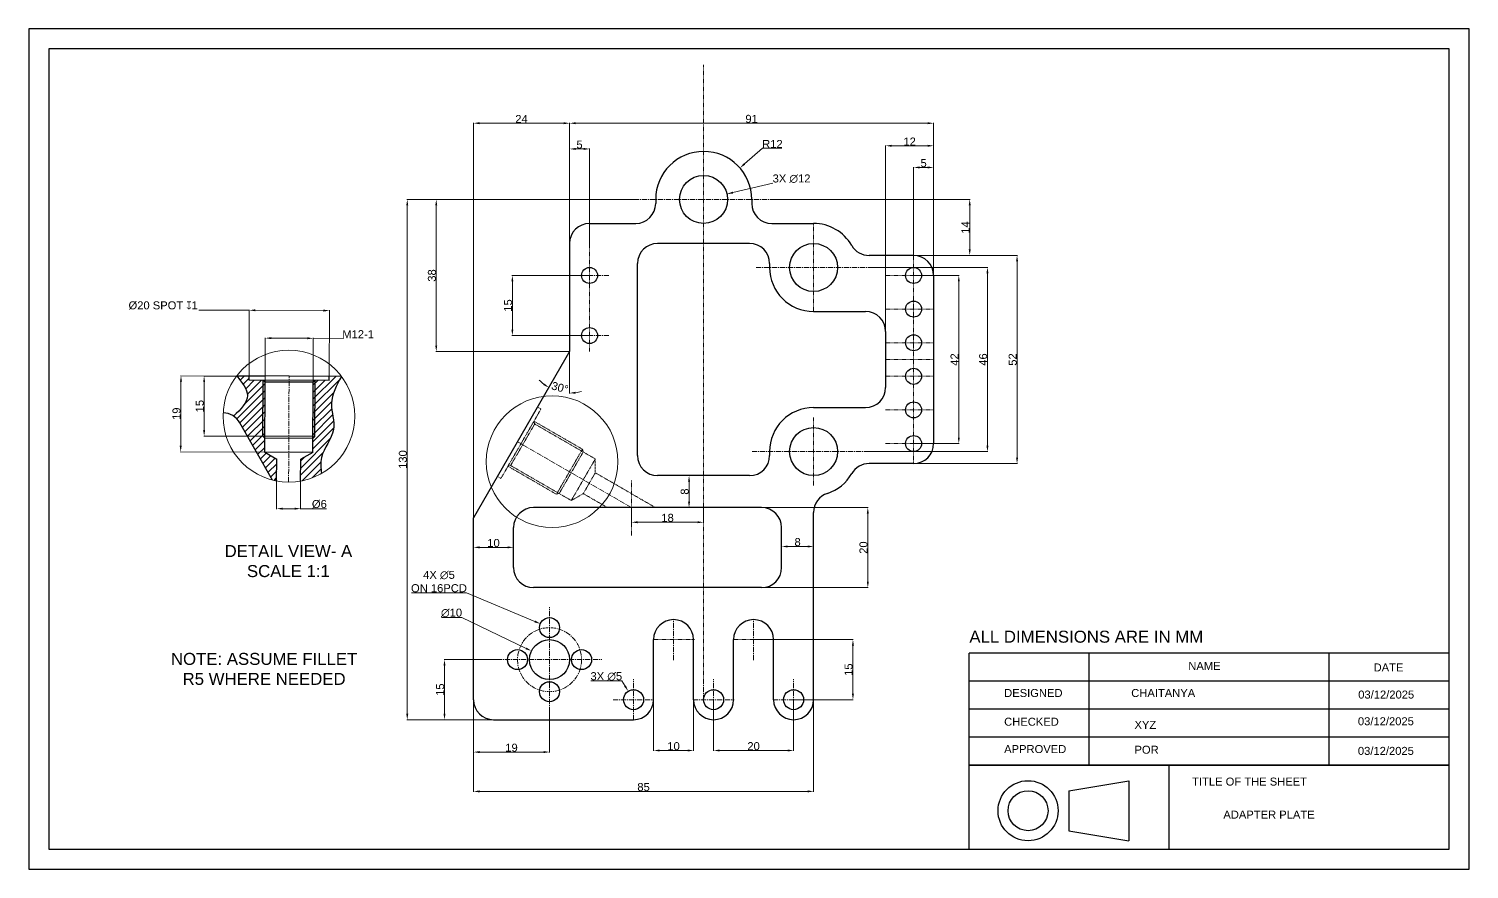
# Model space of a CAD drawing. Header units: millimetres. Extents: x -111 to 249, y -37 to 173.
import ezdxf

# ---------------------------------------------------------------- set-up
doc = ezdxf.new("R2010")
doc.units = ezdxf.units.MM
doc.header["$MEASUREMENT"] = 0
doc.linetypes.add('CENTER', pattern=[2, 1.25, -0.25, 0.25, -0.25])
doc.linetypes.add('HIDDEN', pattern=[0.375, 0.25, -0.125])
for name, color, linetype, lineweight in [('centerline', 1, 'CENTER', 15), ('detailed view', 6, 'Continuous', 15), ('dimension line', 3, 'Continuous', 15), ('hidden line', 4, 'HIDDEN', 15)]:
    doc.layers.add(name, color=color, linetype=linetype, lineweight=lineweight)
doc.layers.add('TEXT', color=254, linetype='Continuous')
doc.styles.get("Standard").update_dxf_attribs({"font": 'arial.ttf'})
doc.dimstyles.new('AM_ANSI$0', dxfattribs={"dimtxt": 2, "dimasz": 1.5, "dimexe": 0.1, "dimexo": 0.05, "dimgap": 0.06, "dimtad": 1, "dimtoh": 1, "dimdec": 3, "dimzin": 9, "dimdsep": 46, "dimtxsty": 'Standard', "dimcen": 0, "dimclrd": 256, "dimclre": 256, "dimclrt": 256, "dimadec": 0, "dimazin": 2, "dimtp": 0.1, "dimtm": 0.1, "dimtfac": 0.71, "dimtdec": 3, "dimtofl": 0, "dimtmove": 0, "dimatfit": 3, "dimfxl": 1, "dimtolj": 1, "dimtzin": 7, "dimlwd": -1, "dimlwe": -1, "dimarcsym": 1})
doc.dimstyles.new('AM_ANSI$2', dxfattribs={"dimtxt": 2, "dimasz": 1.5, "dimexe": 0.1, "dimexo": 0.05, "dimgap": 0.06, "dimtad": 1, "dimtoh": 1, "dimdec": 3, "dimzin": 9, "dimdsep": 46, "dimtxsty": 'Standard', "dimcen": 0, "dimclrd": 256, "dimclre": 256, "dimclrt": 256, "dimadec": 0, "dimazin": 2, "dimtp": 0.1, "dimtm": 0.1, "dimtfac": 0.71, "dimtdec": 3, "dimtofl": 0, "dimtmove": 0, "dimatfit": 3, "dimfxl": 1, "dimtolj": 1, "dimtzin": 7, "dimlwd": -1, "dimlwe": -1, "dimarcsym": 1})
doc.dimstyles.new('AM_ANSI$3', dxfattribs={"dimtxt": 2, "dimasz": 1.5, "dimexe": 0.1, "dimexo": 0.05, "dimgap": 0.06, "dimtad": 1, "dimtoh": 1, "dimdec": 3, "dimzin": 9, "dimdsep": 46, "dimtxsty": 'Standard', "dimcen": 0, "dimclrd": 256, "dimclre": 256, "dimclrt": 256, "dimadec": 0, "dimazin": 2, "dimtp": 0.1, "dimtm": 0.1, "dimtfac": 0.71, "dimtdec": 3, "dimtofl": 0, "dimtmove": 0, "dimatfit": 0, "dimfxl": 1, "dimtolj": 1, "dimtzin": 7, "dimlwd": -1, "dimlwe": -1, "dimarcsym": 1})
doc.dimstyles.new('AM_ANSI$4', dxfattribs={"dimtxt": 2, "dimasz": 1.5, "dimexe": 0.1, "dimexo": 0.05, "dimgap": 0.06, "dimtad": 1, "dimtoh": 1, "dimdec": 3, "dimzin": 9, "dimdsep": 46, "dimtxsty": 'Standard', "dimcen": 0, "dimclrd": 256, "dimclre": 256, "dimclrt": 256, "dimadec": 0, "dimazin": 2, "dimtp": 0.1, "dimtm": 0.1, "dimtfac": 0.71, "dimtdec": 3, "dimtofl": 0, "dimtmove": 0, "dimatfit": 0, "dimfxl": 1, "dimtolj": 1, "dimtzin": 7, "dimlwd": -1, "dimlwe": -1, "dimarcsym": 1})

# ---------------------------------------------------------------- blocks, each defined once
blk = doc.blocks.new('*D5')
at = {"layer": 'Defpoints', "color": 0, "transparency": 16777216}
for p in [(0, 5), (85, 5), (85, -17.92)]:
    blk.add_point(p, dxfattribs=at)
at = {"layer": 'dimension line', "transparency": 16777216}
for p, q in [((0, 4.95), (0, -18.02)), ((85, 4.95), (85, -18.02)), ((1.5, -17.92), (83.5, -17.92))]:
    blk.add_line(p, q, dxfattribs=at)
for points in [[(1.5, -17.67), (1.5, -18.17), (0, -17.92)], [(83.5, -17.67), (83.5, -18.17), (85, -17.92)]]:
    blk.add_solid(points, dxfattribs=at)
at = {"layer": 'dimension line', "transparency": 16777216, "insert": (42.5, -16.84), "char_height": 2, "attachment_point": 5}
blk.add_mtext('\\A1;85', dxfattribs=at)
blk = doc.blocks.new('*D6')
at = {"layer": 'Defpoints', "color": 0, "transparency": 16777216}
for p in [(60, 5), (80, 5), (80, -7.7)]:
    blk.add_point(p, dxfattribs=at)
at = {"layer": 'dimension line', "transparency": 16777216}
for p, q in [((60, 4.95), (60, -7.8)), ((80, 4.95), (80, -7.8)), ((61.5, -7.7), (78.5, -7.7))]:
    blk.add_line(p, q, dxfattribs=at)
for points in [[(61.5, -7.45), (61.5, -7.95), (60, -7.7)], [(78.5, -7.45), (78.5, -7.95), (80, -7.7)]]:
    blk.add_solid(points, dxfattribs=at)
at = {"layer": 'dimension line', "transparency": 16777216, "insert": (70, -6.62), "char_height": 2, "attachment_point": 5}
blk.add_mtext('\\A1;20', dxfattribs=at)
blk = doc.blocks.new('*D7')
at = {"layer": 'Defpoints', "color": 0, "transparency": 16777216}
for p in [(45, 5), (55, 5), (55, -7.7)]:
    blk.add_point(p, dxfattribs=at)
at = {"layer": 'dimension line', "transparency": 16777216}
for p, q in [((45, 4.95), (45, -7.8)), ((55, 4.95), (55, -7.8)), ((46.5, -7.7), (53.5, -7.7))]:
    blk.add_line(p, q, dxfattribs=at)
for points in [[(46.5, -7.45), (46.5, -7.95), (45, -7.7)], [(53.5, -7.45), (53.5, -7.95), (55, -7.7)]]:
    blk.add_solid(points, dxfattribs=at)
at = {"layer": 'dimension line', "transparency": 16777216, "insert": (50, -6.62), "char_height": 2, "attachment_point": 5}
blk.add_mtext('\\A1;10', dxfattribs=at)
blk = doc.blocks.new('*D8')
at = {"layer": 'Defpoints', "color": 0, "transparency": 16777216}
for p in [(-16.56, 130), (40.17, 130), (5, 0)]:
    blk.add_point(p, dxfattribs=at)
at = {"layer": 'dimension line', "transparency": 16777216}
for p, q in [((40.12, 130), (-16.66, 130)), ((-16.56, 1.5), (-16.56, 128.5)), ((4.95, 0), (-16.66, 0))]:
    blk.add_line(p, q, dxfattribs=at)
for points in [[(-16.81, 128.5), (-16.31, 128.5), (-16.56, 130)], [(-16.81, 1.5), (-16.31, 1.5), (-16.56, 0)]]:
    blk.add_solid(points, dxfattribs=at)
at = {"layer": 'dimension line', "transparency": 16777216, "insert": (-17.65, 65), "char_height": 2, "attachment_point": 5, "rotation": 90}
blk.add_mtext('\\A1;130', dxfattribs=at)
blk = doc.blocks.new('*D9')
at = {"layer": 'Defpoints', "color": 0, "transparency": 16777216}
for p in [(29, 111), (9.71, 96), (29, 96)]:
    blk.add_point(p, dxfattribs=at)
at = {"layer": 'dimension line', "transparency": 16777216}
for p, q in [((28.95, 111), (9.61, 111)), ((9.71, 109.5), (9.71, 97.5)), ((28.95, 96), (9.61, 96))]:
    blk.add_line(p, q, dxfattribs=at)
for points in [[(9.46, 109.5), (9.96, 109.5), (9.71, 111)], [(9.46, 97.5), (9.96, 97.5), (9.71, 96)]]:
    blk.add_solid(points, dxfattribs=at)
at = {"layer": 'dimension line', "transparency": 16777216, "insert": (8.63, 103.5), "char_height": 2, "attachment_point": 5, "rotation": 90}
blk.add_mtext('\\A1;15', dxfattribs=at)
blk = doc.blocks.new('*D10')
at = {"layer": 'Defpoints', "color": 0, "transparency": 16777216}
for p in [(29, 142.62), (24, 119), (29, 119)]:
    blk.add_point(p, dxfattribs=at)
at = {"layer": 'dimension line', "transparency": 16777216}
for p, q in [((24, 119.05), (24, 142.72)), ((25.5, 142.62), (27.5, 142.62)), ((29, 119.05), (29, 142.72))]:
    blk.add_line(p, q, dxfattribs=at)
for points in [[(25.5, 142.87), (25.5, 142.37), (24, 142.62)], [(27.5, 142.87), (27.5, 142.37), (29, 142.62)]]:
    blk.add_solid(points, dxfattribs=at)
at = {"layer": 'dimension line', "transparency": 16777216, "insert": (26.5, 143.7), "char_height": 2, "attachment_point": 5}
blk.add_mtext('\\A1;5', dxfattribs=at)
blk = doc.blocks.new('*D11')
at = {"layer": 'Defpoints', "color": 0, "transparency": 16777216}
for p in [(115, 149.05), (24, 119), (115, 111)]:
    blk.add_point(p, dxfattribs=at)
at = {"layer": 'dimension line', "transparency": 16777216}
for p, q in [((24, 119.05), (24, 149.15)), ((25.5, 149.05), (113.5, 149.05)), ((115, 111.05), (115, 149.15))]:
    blk.add_line(p, q, dxfattribs=at)
for points in [[(25.5, 149.3), (25.5, 148.8), (24, 149.05)], [(113.5, 149.3), (113.5, 148.8), (115, 149.05)]]:
    blk.add_solid(points, dxfattribs=at)
at = {"layer": 'dimension line', "transparency": 16777216, "insert": (69.5, 150.13), "char_height": 2, "attachment_point": 5}
blk.add_mtext('\\A1;91', dxfattribs=at)
blk = doc.blocks.new('*D12')
at = {"layer": 'Defpoints', "color": 0, "transparency": 16777216}
for p in [(110, 138), (110, 115.03), (115, 111)]:
    blk.add_point(p, dxfattribs=at)
at = {"layer": 'dimension line', "transparency": 16777216}
for p, q in [((110, 115.08), (110, 138.1)), ((113.5, 138), (111.5, 138)), ((115, 111.05), (115, 138.1))]:
    blk.add_line(p, q, dxfattribs=at)
for points in [[(111.5, 138.25), (111.5, 137.75), (110, 138)], [(113.5, 138.25), (113.5, 137.75), (115, 138)]]:
    blk.add_solid(points, dxfattribs=at)
at = {"layer": 'dimension line', "transparency": 16777216, "insert": (112.5, 139.07), "char_height": 2, "attachment_point": 5}
blk.add_mtext('\\A1;5', dxfattribs=at)
blk = doc.blocks.new('*D13')
at = {"layer": 'Defpoints', "color": 0, "transparency": 16777216}
for p in [(103, 143.41), (115, 111), (103, 97)]:
    blk.add_point(p, dxfattribs=at)
at = {"layer": 'dimension line', "transparency": 16777216}
for p, q in [((103, 97.05), (103, 143.51)), ((113.5, 143.41), (104.5, 143.41)), ((115, 111.05), (115, 143.51))]:
    blk.add_line(p, q, dxfattribs=at)
for points in [[(104.5, 143.66), (104.5, 143.16), (103, 143.41)], [(113.5, 143.66), (113.5, 143.16), (115, 143.41)]]:
    blk.add_solid(points, dxfattribs=at)
at = {"layer": 'dimension line', "transparency": 16777216, "insert": (109, 144.47), "char_height": 2, "attachment_point": 5}
blk.add_mtext('\\A1;12', dxfattribs=at)
blk = doc.blocks.new('*D14')
at = {"layer": 'Defpoints', "color": 0, "transparency": 16777216}
for p in [(74.89, 130), (110, 116), (124.02, 116)]:
    blk.add_point(p, dxfattribs=at)
at = {"layer": 'dimension line', "transparency": 16777216}
for p, q in [((74.94, 130), (124.12, 130)), ((124.02, 128.5), (124.02, 117.5)), ((110.05, 116), (124.12, 116))]:
    blk.add_line(p, q, dxfattribs=at)
for points in [[(123.77, 128.5), (124.27, 128.5), (124.02, 130)], [(123.77, 117.5), (124.27, 117.5), (124.02, 116)]]:
    blk.add_solid(points, dxfattribs=at)
at = {"layer": 'dimension line', "transparency": 16777216, "insert": (122.95, 123), "char_height": 2, "attachment_point": 5, "rotation": 90}
blk.add_mtext('\\A1;14', dxfattribs=at)
blk = doc.blocks.new('*D15')
at = {"layer": 'Defpoints', "color": 0, "transparency": 16777216}
for p in [(110, 111), (110, 69), (121.29, 69)]:
    blk.add_point(p, dxfattribs=at)
at = {"layer": 'dimension line', "transparency": 16777216}
for p, q in [((110.05, 111), (121.39, 111)), ((121.29, 109.5), (121.29, 70.5)), ((110.05, 69), (121.39, 69))]:
    blk.add_line(p, q, dxfattribs=at)
for points in [[(121.04, 109.5), (121.54, 109.5), (121.29, 111)], [(121.04, 70.5), (121.54, 70.5), (121.29, 69)]]:
    blk.add_solid(points, dxfattribs=at)
at = {"layer": 'dimension line', "transparency": 16777216, "insert": (120.22, 90), "char_height": 2, "attachment_point": 5, "rotation": 90}
blk.add_mtext('\\A1;42', dxfattribs=at)
blk = doc.blocks.new('*D16')
at = {"layer": 'Defpoints', "color": 0, "transparency": 16777216}
for p in [(99.38, 113), (98.41, 67), (128.45, 67)]:
    blk.add_point(p, dxfattribs=at)
at = {"layer": 'dimension line', "transparency": 16777216}
for p, q in [((99.43, 113), (128.55, 113)), ((128.45, 111.5), (128.45, 68.5)), ((98.46, 67), (128.55, 67))]:
    blk.add_line(p, q, dxfattribs=at)
for points in [[(128.2, 111.5), (128.7, 111.5), (128.45, 113)], [(128.2, 68.5), (128.7, 68.5), (128.45, 67)]]:
    blk.add_solid(points, dxfattribs=at)
at = {"layer": 'dimension line', "transparency": 16777216, "insert": (127.37, 90), "char_height": 2, "attachment_point": 5, "rotation": 90}
blk.add_mtext('\\A1;46', dxfattribs=at)
blk = doc.blocks.new('*D17')
at = {"layer": 'Defpoints', "color": 0, "transparency": 16777216}
for p in [(110, 116), (110, 64), (135.85, 64)]:
    blk.add_point(p, dxfattribs=at)
at = {"layer": 'dimension line', "transparency": 16777216}
for p, q in [((110.05, 116), (135.95, 116)), ((135.85, 114.5), (135.85, 65.5)), ((110.05, 64), (135.95, 64))]:
    blk.add_line(p, q, dxfattribs=at)
for points in [[(135.6, 114.5), (136.1, 114.5), (135.85, 116)], [(135.6, 65.5), (136.1, 65.5), (135.85, 64)]]:
    blk.add_solid(points, dxfattribs=at)
at = {"layer": 'dimension line', "transparency": 16777216, "insert": (134.77, 90), "char_height": 2, "attachment_point": 5, "rotation": 90}
blk.add_mtext('\\A1;52', dxfattribs=at)
blk = doc.blocks.new('*D18')
at = {"layer": 'Defpoints', "color": 0, "transparency": 16777216}
for p in [(0, 5), (19, 1.92), (19, -8.09)]:
    blk.add_point(p, dxfattribs=at)
at = {"layer": 'dimension line', "transparency": 16777216}
for p, q in [((0, 4.95), (0, -8.19)), ((19, 1.87), (19, -8.19)), ((1.5, -8.09), (17.5, -8.09))]:
    blk.add_line(p, q, dxfattribs=at)
for points in [[(1.5, -7.84), (1.5, -8.34), (0, -8.09)], [(17.5, -7.84), (17.5, -8.34), (19, -8.09)]]:
    blk.add_solid(points, dxfattribs=at)
at = {"layer": 'dimension line', "transparency": 16777216, "insert": (9.5, -7.01), "char_height": 2, "attachment_point": 5}
blk.add_mtext('\\A1;19', dxfattribs=at)
blk = doc.blocks.new('*D19')
at = {"layer": 'Defpoints', "color": 0, "transparency": 16777216}
for p in [(-7.25, 15), (5.92, 15), (5, 0)]:
    blk.add_point(p, dxfattribs=at)
at = {"layer": 'dimension line', "transparency": 16777216}
for p, q in [((5.87, 15), (-7.35, 15)), ((-7.25, 1.5), (-7.25, 13.5)), ((4.95, 0), (-7.35, 0))]:
    blk.add_line(p, q, dxfattribs=at)
for points in [[(-7.5, 13.5), (-7, 13.5), (-7.25, 15)], [(-7.5, 1.5), (-7, 1.5), (-7.25, 0)]]:
    blk.add_solid(points, dxfattribs=at)
at = {"layer": 'dimension line', "transparency": 16777216, "insert": (-8.33, 7.5), "char_height": 2, "attachment_point": 5, "rotation": 90}
blk.add_mtext('\\A1;15', dxfattribs=at)
blk = doc.blocks.new('*D20')
at = {"layer": 'Defpoints', "color": 0, "transparency": 16777216}
for p in [(0, 43.06), (0, 43), (10, 43)]:
    blk.add_point(p, dxfattribs=at)
at = {"layer": 'dimension line', "transparency": 16777216}
for p, q in [((0, 43.05), (0, 43.16)), ((8.5, 43.06), (1.5, 43.06)), ((10, 43.05), (10, 43.16))]:
    blk.add_line(p, q, dxfattribs=at)
for points in [[(1.5, 43.31), (1.5, 42.81), (0, 43.06)], [(8.5, 43.31), (8.5, 42.81), (10, 43.06)]]:
    blk.add_solid(points, dxfattribs=at)
at = {"layer": 'dimension line', "transparency": 16777216, "insert": (5, 44.14), "char_height": 2, "attachment_point": 5}
blk.add_mtext('\\A1;10', dxfattribs=at)
blk = doc.blocks.new('*D21')
at = {"layer": 'Defpoints', "color": 0, "transparency": 16777216}
for p in [(85, 43.28), (77, 43), (85, 43)]:
    blk.add_point(p, dxfattribs=at)
at = {"layer": 'dimension line', "transparency": 16777216}
for p, q in [((77, 43.05), (77, 43.38)), ((78.5, 43.28), (83.5, 43.28)), ((85, 43.05), (85, 43.38))]:
    blk.add_line(p, q, dxfattribs=at)
for points in [[(78.5, 43.53), (78.5, 43.03), (77, 43.28)], [(83.5, 43.53), (83.5, 43.03), (85, 43.28)]]:
    blk.add_solid(points, dxfattribs=at)
at = {"layer": 'dimension line', "transparency": 16777216, "insert": (81, 44.37), "char_height": 2, "attachment_point": 5}
blk.add_mtext('\\A1;8', dxfattribs=at)
blk = doc.blocks.new('*D22')
at = {"layer": 'Defpoints', "color": 0, "transparency": 16777216}
for p in [(54.37, 61), (53.87, 53), (54.37, 53)]:
    blk.add_point(p, dxfattribs=at)
at = {"layer": 'dimension line', "transparency": 16777216}
for p, q in [((54.32, 61), (53.77, 61)), ((53.87, 59.5), (53.87, 54.5)), ((54.32, 53), (53.77, 53))]:
    blk.add_line(p, q, dxfattribs=at)
for points in [[(53.62, 59.5), (54.12, 59.5), (53.87, 61)], [(53.62, 54.5), (54.12, 54.5), (53.87, 53)]]:
    blk.add_solid(points, dxfattribs=at)
at = {"layer": 'dimension line', "transparency": 16777216, "insert": (52.79, 57), "char_height": 2, "attachment_point": 5, "rotation": 90}
blk.add_mtext('\\A1;8', dxfattribs=at)
blk = doc.blocks.new('*D23')
at = {"layer": 'Defpoints', "color": 0, "transparency": 16777216}
for p in [(39.5, 53), (57.5, 53), (57.5, 49.34)]:
    blk.add_point(p, dxfattribs=at)
at = {"layer": 'dimension line', "transparency": 16777216}
for p, q in [((39.5, 52.95), (39.5, 49.24)), ((57.5, 52.95), (57.5, 49.24)), ((41, 49.34), (56, 49.34))]:
    blk.add_line(p, q, dxfattribs=at)
for points in [[(41, 49.59), (41, 49.09), (39.5, 49.34)], [(56, 49.59), (56, 49.09), (57.5, 49.34)]]:
    blk.add_solid(points, dxfattribs=at)
at = {"layer": 'dimension line', "transparency": 16777216, "insert": (48.5, 50.43), "char_height": 2, "attachment_point": 5}
blk.add_mtext('\\A1;18', dxfattribs=at)
blk = doc.blocks.new('*D24')
at = {"layer": 'Defpoints', "color": 0, "transparency": 16777216}
for p in [(-36.03, 102.23), (-56.1, 85.87), (-36.1, 85.79)]:
    blk.add_point(p, dxfattribs=at)
at = {"layer": 'dimension line', "transparency": 16777216}
for p, q in [((-56.03, 102.31), (-68.64, 102.36)), ((-56.1, 85.92), (-56.03, 102.41)), ((-37.53, 102.23), (-54.53, 102.31)), ((-36.1, 85.84), (-36.03, 102.33))]:
    blk.add_line(p, q, dxfattribs=at)
for points in [[(-54.53, 102.56), (-54.53, 102.06), (-56.03, 102.31)], [(-37.53, 102.48), (-37.53, 101.98), (-36.03, 102.23)]]:
    blk.add_solid(points, dxfattribs=at)
at = {"layer": 'dimension line', "transparency": 16777216, "insert": (-77.57, 103.5), "char_height": 2, "attachment_point": 5}
blk.add_mtext('\\A1;%%C20 SPOT {\\Famgdt|c0;x}1', dxfattribs=at)
blk = doc.blocks.new('*D25')
at = {"layer": 'Defpoints', "color": 0, "transparency": 16777216}
for p in [(-49.21, 59.66), (-43.21, 59.64), (-43.21, 52.73)]:
    blk.add_point(p, dxfattribs=at)
at = {"layer": 'dimension line', "transparency": 16777216}
for p, q in [((-49.21, 59.61), (-49.21, 52.63)), ((-43.21, 59.59), (-43.21, 52.63)), ((-47.71, 52.73), (-44.71, 52.73)), ((-43.21, 52.73), (-36.73, 52.73))]:
    blk.add_line(p, q, dxfattribs=at)
for points in [[(-47.71, 52.98), (-47.71, 52.48), (-49.21, 52.73)], [(-44.71, 52.98), (-44.71, 52.48), (-43.21, 52.73)]]:
    blk.add_solid(points, dxfattribs=at)
at = {"layer": 'dimension line', "transparency": 16777216, "insert": (-38.53, 53.86), "char_height": 2, "attachment_point": 5}
blk.add_mtext('\\A1;%%C6', dxfattribs=at)
blk = doc.blocks.new('*D27')
at = {"layer": 'Defpoints', "color": 0, "transparency": 16777216}
for p in [(-73.11, 85.94), (-52.1, 85.85), (-52.18, 66.85)]:
    blk.add_point(p, dxfattribs=at)
at = {"layer": 'dimension line', "transparency": 16777216}
for p, q in [((-52.15, 85.85), (-73.21, 85.94)), ((-73.18, 68.44), (-73.11, 84.44)), ((-52.23, 66.85), (-73.29, 66.94))]:
    blk.add_line(p, q, dxfattribs=at)
for points in [[(-73.36, 84.44), (-72.86, 84.44), (-73.11, 85.94)], [(-73.43, 68.44), (-72.93, 68.44), (-73.19, 66.94)]]:
    blk.add_solid(points, dxfattribs=at)
at = {"layer": 'dimension line', "transparency": 16777216, "insert": (-74.23, 76.45), "char_height": 2, "attachment_point": 5, "rotation": 89.7613}
blk.add_mtext('\\A1;19', dxfattribs=at)
blk = doc.blocks.new('*D28')
at = {"layer": 'Defpoints', "color": 0, "transparency": 16777216}
for p in [(-67.33, 85.85), (-52.1, 85.85), (-52.16, 70.85)]:
    blk.add_point(p, dxfattribs=at)
at = {"layer": 'dimension line', "transparency": 16777216}
for p, q in [((-52.15, 85.85), (-67.43, 85.85)), ((-67.33, 72.35), (-67.33, 84.35)), ((-52.21, 70.85), (-67.43, 70.85))]:
    blk.add_line(p, q, dxfattribs=at)
for points in [[(-67.58, 84.35), (-67.08, 84.35), (-67.33, 85.85)], [(-67.58, 72.35), (-67.08, 72.35), (-67.33, 70.85)]]:
    blk.add_solid(points, dxfattribs=at)
at = {"layer": 'dimension line', "transparency": 16777216, "insert": (-68.41, 78.35), "char_height": 2, "attachment_point": 5, "rotation": 90}
blk.add_mtext('\\A1;15', dxfattribs=at)
blk = doc.blocks.new('*D29')
at = {"layer": 'Defpoints', "color": 0, "transparency": 16777216}
for p in [(-40.06, 95.3), (-52.1, 84.35), (-40.1, 84.3)]:
    blk.add_point(p, dxfattribs=at)
at = {"layer": 'dimension line', "transparency": 16777216}
for p, q in [((-52.1, 84.4), (-52.06, 95.45)), ((-50.56, 95.34), (-41.56, 95.31)), ((-40.1, 84.35), (-40.06, 95.4)), ((-40.06, 95.3), (-32.5, 95.27))]:
    blk.add_line(p, q, dxfattribs=at)
for points in [[(-50.56, 95.59), (-50.56, 95.09), (-52.06, 95.35)], [(-41.56, 95.56), (-41.56, 95.06), (-40.06, 95.3)]]:
    blk.add_solid(points, dxfattribs=at)
at = {"layer": 'dimension line', "transparency": 16777216, "insert": (-28.84, 96.33), "char_height": 2, "attachment_point": 5}
blk.add_mtext('\\A1;M12-1', dxfattribs=at)
blk = doc.blocks.new('*D30')
at = {"layer": 'Defpoints', "color": 0, "transparency": 16777216}
for p in [(70, 20), (94.83, 20), (80, 5)]:
    blk.add_point(p, dxfattribs=at)
at = {"layer": 'dimension line', "transparency": 16777216}
for p, q in [((70.05, 20), (94.93, 20)), ((94.83, 6.5), (94.83, 18.5)), ((80.05, 5), (94.93, 5))]:
    blk.add_line(p, q, dxfattribs=at)
for points in [[(94.58, 18.5), (95.08, 18.5), (94.83, 20)], [(94.58, 6.5), (95.08, 6.5), (94.83, 5)]]:
    blk.add_solid(points, dxfattribs=at)
at = {"layer": 'dimension line', "transparency": 16777216, "insert": (93.75, 12.5), "char_height": 2, "attachment_point": 5, "rotation": 90}
blk.add_mtext('\\A1;15', dxfattribs=at)
blk = doc.blocks.new('*D31')
at = {"layer": 'Defpoints', "color": 0, "transparency": 16777216}
for p in [(72, 53), (72, 33), (98.55, 33)]:
    blk.add_point(p, dxfattribs=at)
at = {"layer": 'dimension line', "transparency": 16777216}
for p, q in [((72.05, 53), (98.65, 53)), ((98.55, 51.5), (98.55, 34.5)), ((72.05, 33), (98.65, 33))]:
    blk.add_line(p, q, dxfattribs=at)
for points in [[(98.3, 51.5), (98.8, 51.5), (98.55, 53)], [(98.3, 34.5), (98.8, 34.5), (98.55, 33)]]:
    blk.add_solid(points, dxfattribs=at)
at = {"layer": 'dimension line', "transparency": 16777216, "insert": (97.47, 43), "char_height": 2, "attachment_point": 5, "rotation": 90}
blk.add_mtext('\\A1;20', dxfattribs=at)
blk = doc.blocks.new('*D32')
at = {"layer": 'Defpoints', "color": 0, "transparency": 16777216}
for p in [(66.59, 137.87), (57.53, 130)]:
    blk.add_point(p, dxfattribs=at)
at = {"layer": 'dimension line', "transparency": 16777216}
for p, q in [((67.72, 138.86), (72.26, 142.8)), ((72.26, 142.8), (77.07, 142.8))]:
    blk.add_line(p, q, dxfattribs=at)
blk.add_solid([(67.55, 139.05), (67.88, 138.67), (66.59, 137.87)], dxfattribs=at)
at = {"layer": 'dimension line', "transparency": 16777216, "insert": (74.7, 143.86), "char_height": 2, "attachment_point": 5}
blk.add_mtext('\\A1;R12', dxfattribs=at)
blk = doc.blocks.new('*D33')
at = {"layer": 'Defpoints', "color": 0, "transparency": 16777216}
for p in [(63.34, 131.36), (51.66, 128.64)]:
    blk.add_point(p, dxfattribs=at)
at = {"layer": 'dimension line', "transparency": 16777216}
blk.add_line((64.8, 131.7), (74.83, 134.04), dxfattribs=at)
blk.add_solid([(64.75, 131.95), (64.86, 131.46), (63.34, 131.36)], dxfattribs=at)
at = {"layer": 'dimension line', "transparency": 16777216, "insert": (79.49, 135.18), "char_height": 2, "attachment_point": 5}
blk.add_mtext('\\A1;3X ∅12', dxfattribs=at)
blk = doc.blocks.new('*D34')
at = {"layer": 'Defpoints', "color": 0, "transparency": 16777216}
for p in [(14.49, 17.17), (23.51, 12.83)]:
    blk.add_point(p, dxfattribs=at)
at = {"layer": 'dimension line', "transparency": 16777216}
for p, q in [((-2.92, 25.55), (-8.01, 25.55)), ((13.14, 17.82), (-2.92, 25.55))]:
    blk.add_line(p, q, dxfattribs=at)
blk.add_solid([(13.25, 18.04), (13.03, 17.59), (14.49, 17.17)], dxfattribs=at)
at = {"layer": 'dimension line', "transparency": 16777216, "insert": (-5.49, 26.68), "char_height": 2, "attachment_point": 5}
blk.add_mtext('\\A1;∅10', dxfattribs=at)
blk = doc.blocks.new('*D35')
at = {"layer": 'Defpoints', "color": 0, "transparency": 16777216}
for p in [(16.7, 23.97), (21.3, 22.03)]:
    blk.add_point(p, dxfattribs=at)
at = {"layer": 'dimension line', "transparency": 16777216}
for p, q in [((-1.72, 31.71), (-15.47, 31.71)), ((15.31, 24.55), (-1.72, 31.71))]:
    blk.add_line(p, q, dxfattribs=at)
blk.add_solid([(15.41, 24.78), (15.22, 24.32), (16.7, 23.97)], dxfattribs=at)
at = {"layer": 'dimension line', "transparency": 16777216, "insert": (-8.63, 34.51), "char_height": 2, "attachment_point": 5}
blk.add_mtext('\\A1;4X ∅5^JON 16PCD', dxfattribs=at)
blk = doc.blocks.new('*D36')
at = {"layer": 'Defpoints', "color": 0, "transparency": 16777216}
for p in [(38.68, 7.12), (41.32, 2.88)]:
    blk.add_point(p, dxfattribs=at)
at = {"layer": 'dimension line', "transparency": 16777216}
for p, q in [((37.1, 9.67), (29.34, 9.67)), ((37.89, 8.4), (37.1, 9.67))]:
    blk.add_line(p, q, dxfattribs=at)
blk.add_solid([(38.1, 8.53), (37.68, 8.26), (38.68, 7.12)], dxfattribs=at)
at = {"layer": 'dimension line', "transparency": 16777216, "insert": (33.19, 10.81), "char_height": 2, "attachment_point": 5}
blk.add_mtext('\\A1;3X ∅5', dxfattribs=at)
blk = doc.blocks.new('*D37')
at = {"layer": 'Defpoints', "color": 0, "transparency": 16777216}
for p in [(0, 149.05), (24, 119), (0, 50.43)]:
    blk.add_point(p, dxfattribs=at)
at = {"layer": 'dimension line', "transparency": 16777216}
for p, q in [((0, 50.48), (0, 149.15)), ((22.5, 149.05), (1.5, 149.05)), ((24, 119.05), (24, 149.15))]:
    blk.add_line(p, q, dxfattribs=at)
for points in [[(1.5, 149.3), (1.5, 148.8), (0, 149.05)], [(22.5, 149.3), (22.5, 148.8), (24, 149.05)]]:
    blk.add_solid(points, dxfattribs=at)
at = {"layer": 'dimension line', "transparency": 16777216, "insert": (12, 150.11), "char_height": 2, "attachment_point": 5}
blk.add_mtext('\\A1;24', dxfattribs=at)
blk = doc.blocks.new('*D38')
at = {"layer": 'Defpoints', "color": 0, "transparency": 16777216}
for p in [(40.17, 130), (-9.31, 92), (24, 92)]:
    blk.add_point(p, dxfattribs=at)
at = {"layer": 'dimension line', "transparency": 16777216}
for p, q in [((40.12, 130), (-9.41, 130)), ((-9.31, 128.5), (-9.31, 93.5)), ((23.95, 92), (-9.41, 92))]:
    blk.add_line(p, q, dxfattribs=at)
for points in [[(-9.56, 128.5), (-9.06, 128.5), (-9.31, 130)], [(-9.56, 93.5), (-9.06, 93.5), (-9.31, 92)]]:
    blk.add_solid(points, dxfattribs=at)
at = {"layer": 'dimension line', "transparency": 16777216, "insert": (-10.39, 111), "char_height": 2, "attachment_point": 5, "rotation": 90}
blk.add_mtext('\\A1;38', dxfattribs=at)
blk = doc.blocks.new('*D39')
at = {"layer": 'Defpoints', "color": 0, "transparency": 16777216}
for p in [(24, 119), (24, 92), (24, 92), (20.44, 82.22), (0, 50.43)]:
    blk.add_point(p, dxfattribs=at)
at = {"layer": 'dimension line', "transparency": 16777216}
blk.add_line((24, 91.95), (24, 81.5), dxfattribs=at)
for start, end in [(223.4619, 231.7309), (278.2691, 286.5381)]:
    blk.add_arc((24, 92), 10.4, start, end, dxfattribs=at)
for points in [[(17.7, 84.04), (17.42, 83.63), (18.8, 82.99)], [(25.51, 81.46), (25.48, 81.96), (24, 81.6)]]:
    blk.add_solid(points, dxfattribs=at)
at = {"layer": 'dimension line', "transparency": 16777216, "insert": (21.59, 83), "char_height": 2, "attachment_point": 5, "rotation": 345}
blk.add_mtext('\\A1;30°', dxfattribs=at)
blk = doc.blocks.new('3rd Angle Projection Symbol')
for p, q in [((40.9, 20), (100.9, 30)), ((100.9, 30), (100.9, -30)), ((40.9, 20), (40.9, -20)), ((40.9, -20), (100.9, -30))]:
    blk.add_line(p, q)
for radius in [30, 20]:
    blk.add_circle((0, 0), radius)
blk = doc.blocks.new('CLASS WORK CADD CENTER 3ED ANGLE')
at = {"layer": 'TEXT'}
for p, q in [((-120, 21), (-120, 49)), ((0, 49), (-120, 49)), ((-90, 21), (-90, 49)), ((-30, 21), (-30, 49)), ((0, 21), (0, 49)), ((0, 42), (-120, 42)), ((0, 35), (-120, 35)), ((0, 28), (-120, 28)), ((-120, 0), (-120, 21)), ((0, 21), (-120, 21)), ((-120, 21), (0, 21)), ((-70, 0), (-70, 21)), ((0, 0), (0, 21)), ((-120, 0), (0, 0))]:
    blk.add_line(p, q, dxfattribs=at)
at = {"layer": 'TEXT', "xscale": 0.25, "yscale": 0.25, "zscale": 0.25}
blk.add_blockref('3rd Angle Projection Symbol', (-105.26, 9.61), dxfattribs=at)
at = {"layer": 'TEXT', "attachment_point": 1}
for s, width, insert, char_height in [('ALL DIMENSIONS ARE IN MM', 72.2562, (-119.92, 54.6), 3), ('NAME', 21.3126, (-65.2, 46.79), 2), ('DATE', 21.3126, (-18.89, 46.41), 2), ('DESIGNED', 21.3126, (-111.23, 40.03), 2), ('CHECKED', 21.3126, (-111.23, 32.85), 2), ('APPROVED', 21.3126, (-111.23, 26.02), 2), ('TITLE OF THE SHEET', 72.2562, (-64.25, 17.89), 2)]:
    blk.add_mtext_dynamic_manual_height_columns(s, width=width, gutter_width=1, heights=[0], dxfattribs=dict(at, insert=insert, char_height=char_height))
at = {"layer": 'TEXT'}
for tag, p in [('ABC', (-79.47, 38.03)), ('01/01/2000', (-22.73, 37.63)), ('01/01/2000', (-22.81, 30.97)), ('RR', (-78.65, 30.07)), ('CC', (-78.65, 23.85)), ('01/01/2000', (-22.81, 23.57)), ('ABCD', (-56.44, 7.63))]:
    blk.add_attdef(tag, p, '', height=2, dxfattribs=at)

msp = doc.modelspace()

# ---------------------------------------------------------------- hatches: boundary and pattern name
h = msp.add_hatch()
h.set_pattern_fill('ANSI31', color=256, scale=10)
edge = h.paths.add_edge_path()
edge.add_line((-52.6021, 84.8558), (-56.1021, 84.8704))
edge.add_line((-56.1021, 84.8704), (-56.0979, 85.8704))
edge.add_line((-56.0979, 85.8704), (-59.1914, 85.8832))
edge.add_spline(control_points=[(-59.1914, 85.8832), (-57.8371, 84.2357), (-54.9758, 80.7548), (-58.2365, 77.5393), (-59.9538, 75.8458)], knot_values=[0, 0, 0, 0, 5.57581375, 11.78022124, 11.78022124, 11.78022124, 11.78022124], degree=3, periodic=0)
edge.add_arc((-62.7372, 71.6921), 5, 29.761292, 56.174167, ccw=False)
edge.add_line((-58.3967, 74.1741), (-50.2297, 59.8915))
edge.add_arc((-46.1396, 75.8425), 16.4671, 255.618157, 259.264447)
edge.add_line((-49.207, 59.6636), (-49.1843, 65.1093))
edge.add_line((-49.1843, 65.1093), (-52.1771, 66.8539))
edge.add_line((-52.1771, 66.8539), (-52.1625, 70.3538))
edge.add_line((-52.1625, 70.3538), (-52.6604, 70.8559))
edge.add_line((-52.6604, 70.8559), (-52.6021, 84.8558))
edge = h.paths.add_edge_path()
edge.add_spline(control_points=[(-38.0119, 61.521), (-38.1469, 62.8742), (-38.5404, 66.8174), (-33.6234, 71.9083), (-36.54, 79.3852), (-34.2224, 83.5734), (-33.0046, 85.7741)], knot_values=[0, 0, 0, 0, 3.97902636, 11.59479947, 18.11400187, 25.33315025, 25.33315025, 25.33315025, 25.33315025], degree=3, periodic=0)
edge.add_line((-33.0046, 85.7741), (-36.0981, 85.787))
edge.add_line((-36.0981, 85.787), (-36.1022, 84.787))
edge.add_line((-36.1022, 84.787), (-39.6022, 84.8016))
edge.add_line((-39.6022, 84.8016), (-39.6605, 70.8017))
edge.add_line((-39.6605, 70.8017), (-40.1626, 70.3038))
edge.add_line((-40.1626, 70.3038), (-40.1772, 66.8039))
edge.add_line((-40.1772, 66.8039), (-43.1844, 65.0843))
edge.add_line((-43.1844, 65.0843), (-43.2071, 59.6386))
edge.add_arc((-46.1396, 75.8425), 16.4671, 280.258137, 299.57556)
h.paths.add_polyline_path([(-52.1042, 84.3537), (-52.6021, 84.8558), (-52.6604, 70.8559), (-52.1604, 70.8538)], flags=17)
h.paths.add_polyline_path([(-39.6022, 84.8016), (-40.1043, 84.3037), (-40.1605, 70.8038), (-39.6605, 70.8017)], flags=17)
h.paths.add_polyline_path([(-39.6605, 70.8017), (-40.1605, 70.8038), (-40.1626, 70.3038)], flags=17)
h.paths.add_polyline_path([(-52.1604, 70.8538), (-52.6604, 70.8559), (-52.1625, 70.3538)], flags=17)

# ---------------------------------------------------------------- linework, layer by layer
for p, q in [((45.5302, 130), (45.5302, 129.0001)), ((69.5302, 130), (69.5302, 129.0001)), ((29, 124.0001), (40.5302, 124.0001)), ((57.5, 124.0001), (57.5604, 124.0001)), ((74.5302, 124.0001), (85, 124.0001)), ((24, 119.0001), (24, 92)), ((68.9999, 119), (46, 119)), ((110, 116), (98.8565, 116)), ((41, 66), (41, 114)), ((73.9999, 114), (73.9999, 113)), ((115, 111), (115, 69)), ((85, 101.9999), (98, 101.9999)), ((103, 96.9999), (103, 83.0001)), ((24, 92), (0, 50.4308)), ((-33.0046, 85.7741), (-59.1914, 85.8832)), ((-56.1021, 84.8704), (-56.0979, 85.8704)), ((-36.1022, 84.787), (-56.1021, 84.8704)), ((-52.6604, 70.8559), (-52.6021, 84.8558)), ((-52.6021, 84.8558), (-52.1042, 84.3537)), ((-52.1771, 66.8539), (-52.1042, 84.3537)), ((-40.1043, 84.3037), (-52.1042, 84.3537)), ((-40.1772, 66.8039), (-40.1043, 84.3037)), ((-39.6022, 84.8016), (-40.1043, 84.3037)), ((-39.6605, 70.8017), (-39.6022, 84.8016)), ((-36.1022, 84.787), (-36.0981, 85.787)), ((85, 78.0001), (98, 78.0001)), ((-50.2297, 59.8915), (-58.3967, 74.1741)), ((-39.6605, 70.8017), (-52.6604, 70.8559)), ((-52.6604, 70.8559), (-52.1625, 70.3538)), ((-40.1626, 70.3038), (-52.1625, 70.3538)), ((-39.6605, 70.8017), (-40.1626, 70.3038)), ((-40.1772, 66.8039), (-52.1771, 66.8539)), ((-52.1771, 66.8539), (-49.1843, 65.1093)), ((-49.207, 59.6636), (-49.1843, 65.1093)), ((-43.2071, 59.6386), (-43.1844, 65.0843)), ((-40.1772, 66.8039), (-43.1844, 65.0843)), ((73.9999, 67), (73.9999, 66)), ((110, 64), (98.8565, 64)), ((68.9999, 61), (46, 61)), ((0, 5), (0, 50.4308)), ((72, 53), (15, 53)), ((85, 5), (85, 51.8012)), ((10, 38), (10, 48)), ((77, 38), (77, 48)), ((72, 33), (15, 33)), ((45, 5), (45, 20)), ((55, 5), (55, 20)), ((65, 5), (65, 20)), ((75, 5), (75, 20)), ((5, 0), (40, 0))]:
    msp.add_line(p, q)
for centre, radius in [((57.5, 130), 6), ((85, 113), 6), ((29, 111), 2), ((110, 111), 2), ((110, 102.6), 2), ((29, 96), 2), ((110, 94.2), 2), ((110, 85.8), 2), ((110, 77.4), 2), ((85, 67), 6), ((110, 69), 2), ((19, 23), 2.5), ((19, 15), 5), ((11, 15), 2.5), ((27, 15), 2.5), ((19, 7), 2.5), ((40, 5), 2.5), ((60, 5), 2.5), ((80, 5), 2.5)]:
    msp.add_circle(centre, radius)
for centre, radius, start, end in [((57.5302, 130), 12, 0, 180), ((40.5302, 129.0001), 5, 270, 0), ((74.5302, 129.0001), 5, 180, 270), ((29, 119.0001), 5, 90, 180), ((57.5302, 130), 6, 269.711501, 270.288499), ((85, 113), 11.0001, 29.999843, 90), ((46, 114), 5, 90, 180), ((68.9999, 114), 5, 0, 90), ((98.8565, 121), 5, 209.999843, 270), ((110, 111), 5, 0, 90), ((85, 113), 11.0001, 180, 270), ((98, 96.9999), 5, 0, 90), ((98, 83.0001), 5, 270, 0), ((-62.7372, 71.6921), 5, 29.761292, 88.254852), ((85, 67), 11.0001, 90, 180), ((110, 69), 5, 270, 0), ((46, 66), 5, 180, 270), ((68.9999, 66), 5, 270, 0), ((85, 67), 11.0001, 288.209867, 330.000157), ((98.8565, 59), 5, 90, 150.000157), ((90, 51.8012), 5, 108.209867, 180), ((15, 48), 5, 90, 180), ((72, 48), 5, 360, 90), ((15, 38), 5, 180, 270), ((72, 38), 5, 270, 360), ((50, 20), 5, 360, 180), ((70, 20), 5, 0, 180), ((5, 5), 5, 180, 270), ((40, 5), 5, 270, 0), ((60, 5), 5, 180, 0), ((80, 5), 5, 180, 0)]:
    msp.add_arc(centre, radius, start, end)
for points in [[(-59.1914, 85.8832), (-56.5, 81), (-59.9538, 75.8458)], [(-33.0046, 85.7741), (-35.5, 79), (-35, 72.5), (-38, 65.5), (-38.0119, 61.521)]]:
    msp.add_spline(points, degree=3)
at = {"layer": 'centerline'}
for p, q in [((57.5, 5), (57.5, 163.6106)), ((40.1673, 130), (74.8931, 130)), ((85, 101.9999), (85, 124.0001)), ((29, 119.0001), (29, 92)), ((110, 116), (110, 64)), ((70.6247, 113), (99.3753, 113)), ((33.821, 111), (24.8382, 111)), ((103, 111), (115, 111)), ((103, 102.6), (115, 102.6)), ((33.821, 96), (24.8382, 96)), ((103, 94.2), (115, 94.2)), ((103, 90), (115, 90)), ((-46.2082, 59.3756), (-46.098, 85.8287)), ((103, 85.8), (115, 85.8)), ((103, 77.4), (115, 77.4)), ((85, 58.5), (85, 75.5)), ((39.5, 53), (10.9875, 69.4617)), ((103, 69), (115, 69)), ((69.6618, 67), (98.4125, 67)), ((39.5, 46), (39.5, 60)), ((19, 1.9216), (19, 28.0784)), ((50, 14.89), (50, 25.11)), ((70, 14.89), (70, 25.11)), ((44.9838, 20), (55.2038, 20)), ((64.9838, 20), (75.2038, 20)), ((5.9216, 15), (32.0784, 15)), ((40, -0.11), (40, 10.11)), ((60, -0.11), (60, 10.11)), ((80, -0.11), (80, 10.11)), ((34.89, 5), (45.11, 5)), ((54.89, 5), (65.11, 5)), ((74.89, 5), (85.11, 5))]:
    msp.add_line(p, q, dxfattribs=at)
msp.add_circle((19, 15), 8, dxfattribs=at)
at = {"layer": 'detailed view'}
for centre in [(-46.1396, 75.8425), (19.6359, 64.4686)]:
    msp.add_circle(centre, 16.4671, dxfattribs=at)
at = {"layer": 'hidden line'}
for p, q in [((-46.1396, 75.8425), (-46.1396, 75.8425)), ((16.8535, 77.622), (6.8535, 60.3014)), ((16.8535, 77.622), (15.9875, 78.122)), ((15.2865, 73.9078), (9.2865, 63.5155)), ((27.2279, 67.5909), (15.1035, 74.5909)), ((15.1035, 74.5909), (15.2865, 73.9078)), ((30.442, 65.1578), (15.2865, 73.9078)), ((27.2279, 67.5909), (20.7279, 56.3325)), ((27.4109, 66.9078), (21.4109, 56.5155)), ((30.442, 65.1578), (24.442, 54.7655)), ((27.2279, 67.5909), (27.4109, 66.9078)), ((30.442, 65.1578), (30.442, 61.6937)), ((8.6035, 63.3325), (9.2865, 63.5155)), ((20.7279, 56.3325), (8.6035, 63.3325)), ((24.442, 54.7655), (9.2865, 63.5155)), ((27.442, 56.4976), (30.442, 61.6937)), ((45.5, 53), (30.442, 61.6937)), ((6.8535, 60.3014), (5.9875, 60.8014)), ((20.7279, 56.3325), (21.4109, 56.5155)), ((24.442, 54.7655), (27.442, 56.4976)), ((33.5, 53), (27.442, 56.4976))]:
    msp.add_line(p, q, dxfattribs=at)
at = {"layer": 'TEXT'}
for points in [[(-111.1456, -37.3592), (248.8544, -37.3592), (248.8544, 172.6408), (-111.1456, 172.6408)], [(-106.1456, -32.3592), (243.8544, -32.3592), (243.8544, 167.6408), (-106.1456, 167.6408)]]:
    msp.add_lwpolyline(points, close=True, dxfattribs=at)

# ---------------------------------------------------------------- block references
ref = msp.add_blockref('CLASS WORK CADD CENTER 3ED ANGLE', (243.8544, -32.3592), dxfattribs=at)
ref.add_attrib('ABCD', 'ADAPTER PLATE', (187.4102, -24.7258), dxfattribs={"height": 2})
ref.add_attrib('ABC', 'CHAITANYA', (164.3857, 5.667), dxfattribs={"height": 2})
ref.add_attrib('RR', 'XYZ', (165.2008, -2.2882), dxfattribs={"height": 2})
ref.add_attrib('CC', 'POR', (165.2008, -8.5059), dxfattribs={"height": 2})
ref.add_attrib('01/01/2000', '03/12/2025', (221.1232, 5.2742), dxfattribs={"height": 2})
ref.add_attrib('01/01/2000', '03/12/2025', (221.0418, -1.394), dxfattribs={"height": 2})
ref.add_attrib('01/01/2000', '03/12/2025', (221.0418, -8.7941), dxfattribs={"height": 2})

# ---------------------------------------------------------------- texts
at = {"layer": 'TEXT', "char_height": 3, "attachment_point": 1}
for s, width, insert in [('\\pxqc;DETAIL VIEW- A\\PSCALE 1:1', 39.578637, (-66.0531, 43.6367)), ('\\pxqc;NOTE: ASSUME FILLET R5 WHERE NEEDED', 49.77516, (-77.2269, 16.6924))]:
    msp.add_mtext_dynamic_manual_height_columns(s, width=width, gutter_width=1, heights=[0], dxfattribs=dict(at, insert=insert))

# ---------------------------------------------------------------- dimensions: what is measured, and where the dimension line sits
at = {"layer": 'dimension line'}
dim = msp.add_linear_dim(base=(0, 149.0466), p1=(24, 119.0001), p2=(0, 50.4308), dimstyle='AM_ANSI$0', override={"dimpost": ''}, dxfattribs=at)
dim.commit()
dim.dimension.update_dxf_attribs({"geometry": '*D37', "text_midpoint": (12, 150.1107)})
for base, p1, p2, picture, middle in [((115, 149.0466), (24, 119.0001), (115, 111), '*D11', (69.5, 150.1278)), ((29, 142.6228), (24, 119.0001), (29, 119.0001), '*D10', (26.5, 143.6998)), ((103, 143.4074), (115, 111), (103, 96.9999), '*D13', (109, 144.4715)), ((110, 137.9956), (115, 111), (110, 115.0277), '*D12', (112.5, 139.0726)), ((0, 43.0598), (10, 43), (0, 43), '*D20', (5, 44.1409)), ((85, 43.285), (77, 43), (85, 43), '*D21', (81, 44.3661))]:
    dim = msp.add_linear_dim(base=base, p1=p1, p2=p2, dimstyle='AM_ANSI$0', dxfattribs=at)
    dim.commit()
    dim.dimension.update_dxf_attribs({"geometry": picture, "text_midpoint": middle})
dim = msp.add_radius_dim(center=(57.5302, 130), mpoint=(66.5869, 137.8725), dimstyle='AM_ANSI$4', override={"dimpost": ''}, dxfattribs=at)
dim.commit()
dim.dimension.update_dxf_attribs({"geometry": '*D32', "text_midpoint": (74.6953, 142.8003), "dimtype": 164})
for p1, p2, picture, middle in [((51.6566, 128.6382), (63.3434, 131.3618), '*D33', (79.4934, 134.0382)), ((41.3203, 2.877), (38.6797, 7.123), '*D36', (33.1896, 9.6705))]:
    dim = msp.add_diameter_dim_2p(p1=p1, p2=p2, text='3X <>', dimstyle='AM_ANSI$3', override={"dimpost": ''}, dxfattribs=at)
    dim.commit()
    dim.dimension.update_dxf_attribs({"geometry": picture, "text_midpoint": middle, "dimtype": 163})
for base, p1, p2, angle, picture, middle in [((-16.5641, 130), (5, 0), (40.1673, 130), 90, '*D8', (-17.6459, 65)), ((-9.3092, 92), (40.1673, 130), (24, 92), 90, '*D38', (-10.3911, 111)), ((135.8541, 64), (110, 116), (110, 64), 90, '*D17', (134.7729, 90)), ((128.4539, 67), (99.3753, 113), (98.4125, 67), 90, '*D16', (127.3727, 90)), ((9.7115, 96), (29, 111), (29, 96), 90, '*D9', (8.6303, 103.5)), ((121.2886, 69), (110, 111), (110, 69), 90, '*D15', (120.2245, 90)), ((-67.3331, 85.8537), (-52.1604, 70.8538), (-52.0979, 85.8537), 90, '*D28', (-68.4142, 78.3538)), ((53.8698, 53), (54.3698, 61), (54.3698, 53), 90, '*D22', (52.7887, 57)), ((57.5, 49.3443), (39.5, 53), (57.5, 53), 0, '*D23', (48.5, 50.4255)), ((98.5524, 33), (72, 53), (72, 33), 90, '*D31', (97.4713, 43)), ((-7.2507, 15), (5, 0), (5.9216, 15), 90, '*D19', (-8.3319, 7.5)), ((19, -8.0948), (0, 5), (19, 1.9216), 0, '*D18', (9.5, -7.0136)), ((55, -7.7042), (45, 5), (55, 5), 0, '*D7', (50, -6.6231)), ((80, -7.7042), (60, 5), (80, 5), 0, '*D6', (70, -6.6231))]:
    dim = msp.add_linear_dim(base=base, p1=p1, p2=p2, angle=angle, dimstyle='AM_ANSI$0', dxfattribs=at)
    dim.commit()
    dim.dimension.update_dxf_attribs({"geometry": picture, "text_midpoint": middle})
for base, p1, p2, angle, picture, middle in [((124.0186, 116), (74.8931, 130), (110, 116), 90, '*D14', (122.9546, 123)), ((94.8267, 20), (80, 5), (70, 20), 90, '*D30', (93.7456, 12.5)), ((85, -17.921), (0, 5), (85, 5), 0, '*D5', (42.5, -16.8398))]:
    dim = msp.add_linear_dim(base=base, p1=p1, p2=p2, angle=angle, dimstyle='AM_ANSI$0', override={"dimpost": ''}, dxfattribs=at)
    dim.commit()
    dim.dimension.update_dxf_attribs({"geometry": picture, "text_midpoint": middle})
dim = msp.add_angular_dim_2l(base=(20.4422, 82.2249), line1=((24, 92), (0, 50.4308)), line2=((24, 119.0001), (24, 92)), dimstyle='AM_ANSI$2', override={"dimpost": ''}, dxfattribs=at)
dim.commit()
dim.dimension.update_dxf_attribs({"geometry": '*D39', "text_midpoint": (21.5877, 82.997)})
dim = msp.add_linear_dim(base=(-36.0296, 102.2284), p1=(-56.0979, 85.8704), p2=(-36.0981, 85.787), angle=359.761292, text='<> SPOT {\\Famgdt|c0;x}1', dimstyle='AM_ANSI$0', override={"dimpost": '%%C<>'}, dxfattribs=at)
dim.commit()
dim.dimension.update_dxf_attribs({"geometry": '*D24', "text_midpoint": (-77.5721, 102.3643), "dimtype": 161})
dim = msp.add_linear_dim(base=(-40.0585, 95.2988), p1=(-52.1042, 84.3537), p2=(-40.1043, 84.3037), angle=359.761292, text='M<>-1', dimstyle='AM_ANSI$0', dxfattribs=at)
dim.commit()
dim.dimension.update_dxf_attribs({"geometry": '*D29', "text_midpoint": (-28.8364, 95.2673), "dimtype": 161})
dim = msp.add_aligned_dim(p1=(-52.1771, 66.8539), p2=(-52.0979, 85.8537), distance=21.01, dimstyle='AM_ANSI$0', dxfattribs=at)
dim.commit()
dim.dimension.update_dxf_attribs({"geometry": '*D27', "text_midpoint": (-74.2285, 76.4458)})
dim = msp.add_linear_dim(base=(-43.2071, 52.7259), p1=(-49.207, 59.6636), p2=(-43.2071, 59.6386), angle=0, dimstyle='AM_ANSI$0', override={"dimpost": '%%C<>'}, dxfattribs=at)
dim.commit()
dim.dimension.update_dxf_attribs({"geometry": '*D25', "text_midpoint": (-38.5328, 52.7259), "dimtype": 160})
dim = msp.add_diameter_dim_2p(p1=(21.3045, 22.0309), p2=(16.6955, 23.9691), text='4X <>^JON 16PCD', dimstyle='AM_ANSI$3', dxfattribs=at)
dim.commit()
dim.dimension.update_dxf_attribs({"geometry": '*D35', "text_midpoint": (-8.6254, 31.7128), "dimtype": 163})
dim = msp.add_diameter_dim_2p(p1=(23.5054, 12.8317), p2=(14.4946, 17.1683), dimstyle='AM_ANSI$3', override={"dimpost": ''}, dxfattribs=at)
dim.commit()
dim.dimension.update_dxf_attribs({"geometry": '*D34', "text_midpoint": (-5.4926, 25.547), "dimtype": 163})

doc.saveas('drawing.dxf')
